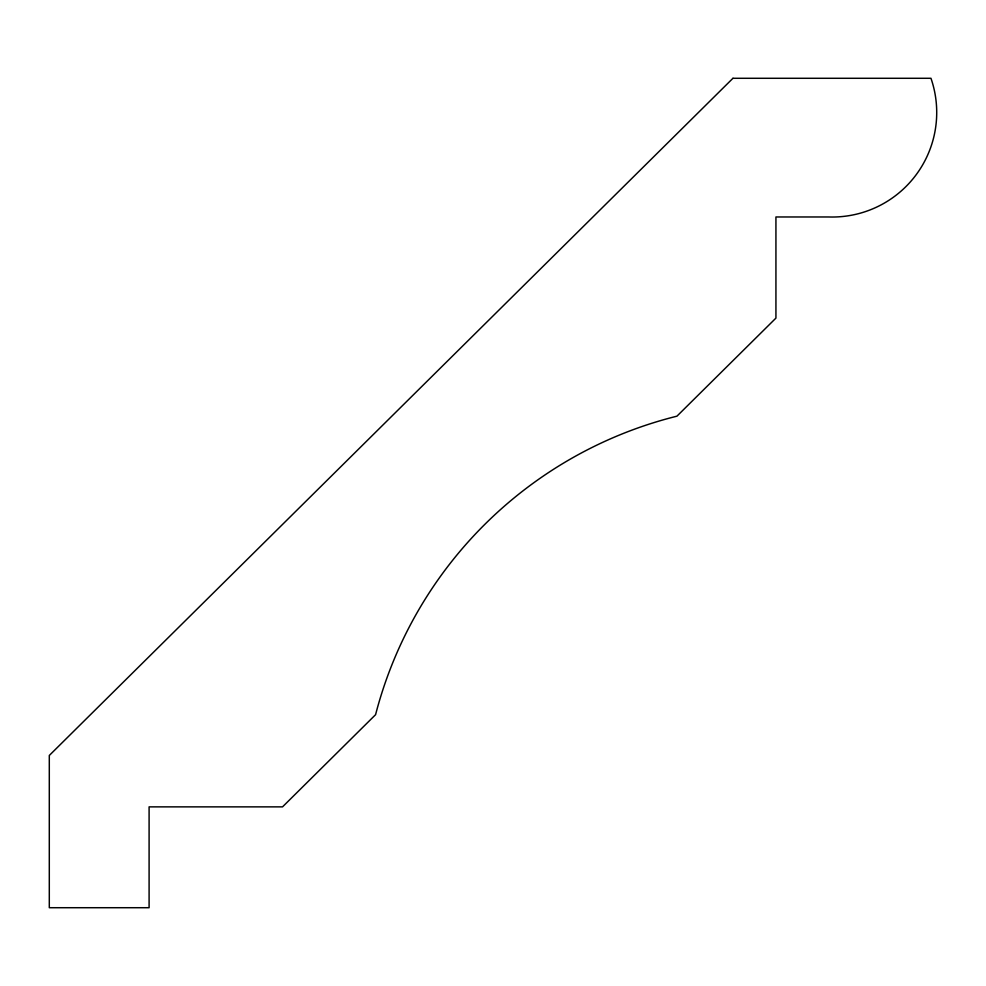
<?xml version="1.0" encoding="UTF-8"?>
<svg xmlns="http://www.w3.org/2000/svg" width="986" height="986" viewBox="0 0 986 986"><rect width="100%" height="100%" fill="white"/><g stroke="black" fill="none" stroke-linecap="round" stroke-linejoin="round"><path stroke-width="1.48" d="M732.943 78.288L49.3 755.461L49.3 907.712L149.096 907.712L149.096 806.868L282.526 806.868L375.58 714.677A414.687 414.687 0 0 1 676.938 416.178L775.933 318.108L775.933 216.969L828.61 216.969A104.528 104.528 0 0 0 930.957 78.288L732.943 78.288"/></g></svg>
